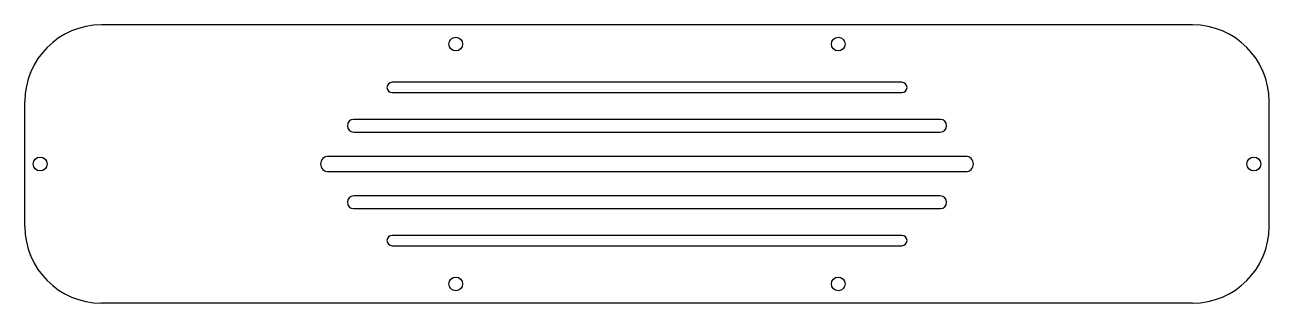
# Model space of a CAD drawing. Header units: millimetres. Extents: x -244 to 244, y -55 to 55.
import ezdxf

# ---------------------------------------------------------------- set-up
doc = ezdxf.new("R2010")
doc.units = ezdxf.units.MM

msp = doc.modelspace()

# ---------------------------------------------------------------- linework, layer by layer
at = {"color": 7, "linetype": 'Continuous', "lineweight": 25}
for p, q in [((214, 54.5), (-214, 54.5)), ((100, 32), (-100, 32)), ((-244, -24.5), (-244, 24.5)), ((-100, 28), (100, 28)), ((244, -24.5), (244, 24.5)), ((115, 17.5), (-115, 17.5)), ((-115, 12.5), (115, 12.5)), ((125, 3), (-125, 3)), ((-125, -3), (125, -3)), ((115, -12.5), (-115, -12.5)), ((-115, -17.5), (115, -17.5)), ((100, -28), (-100, -28)), ((-100, -32), (100, -32)), ((214, -54.5), (-214, -54.5))]:
    msp.add_line(p, q, dxfattribs=at)
for centre in [(-75, 47), (75, 47), (-238, 0), (238, 0), (-75, -47), (75, -47)]:
    msp.add_circle(centre, 2.7, dxfattribs=at)
for centre, radius, start, end in [((-214, 24.5), 30, 90, 180), ((214, 24.5), 30, 0, 90), ((-100, 30), 2, 90, 270), ((100, 30), 2, 270, 90), ((-115, 15), 2.5, 90, 270), ((115, 15), 2.5, 270, 90), ((-125, 0), 3, 90, 270), ((125, 0), 3, 270, 90), ((-115, -15), 2.5, 90, 270), ((115, -15), 2.5, 270, 90), ((-214, -24.5), 30, 180, 270), ((-100, -30), 2, 90, 270), ((100, -30), 2, 270, 90), ((214, -24.5), 30, 270, 0)]:
    msp.add_arc(centre, radius, start, end, dxfattribs=at)

doc.saveas('drawing.dxf')
